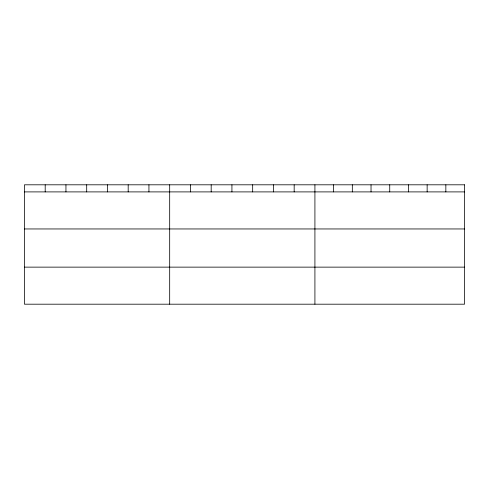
<?xml version="1.0" encoding="UTF-8"?>
<svg xmlns="http://www.w3.org/2000/svg" width="489" height="489" viewBox="0 0 489 489"><rect width="100%" height="100%" fill="white"/><g stroke="black" fill="none" stroke-linecap="round" stroke-linejoin="round"><path stroke-width="0.73" d="M24.45 191.902L464.55 191.902M24.45 228.956L464.55 228.956M24.45 267.135L464.55 267.135M445.846 184.805L445.846 191.902M427.141 184.805L427.141 191.902M408.437 184.805L408.437 191.902M389.733 184.805L389.733 191.902M371.029 184.805L371.029 191.902M352.324 184.805L352.324 191.902M333.62 184.805L333.62 191.902M314.916 184.805L314.916 304.195M294.17 184.805L294.17 191.902M273.418 184.805L273.418 191.902M252.672 184.805L252.672 191.902M231.927 184.805L231.927 191.902M211.181 184.805L211.181 191.902M190.429 184.805L190.429 191.902M169.683 184.805L169.683 304.195M148.937 184.805L148.937 191.902M128.185 184.805L128.185 191.902M107.439 184.805L107.439 191.902M86.694 184.805L86.694 191.902M65.948 184.805L65.948 191.902M45.196 184.805L45.196 191.902M464.55 184.805L24.45 184.805L24.45 304.195L464.55 304.195L464.55 184.805"/></g></svg>
